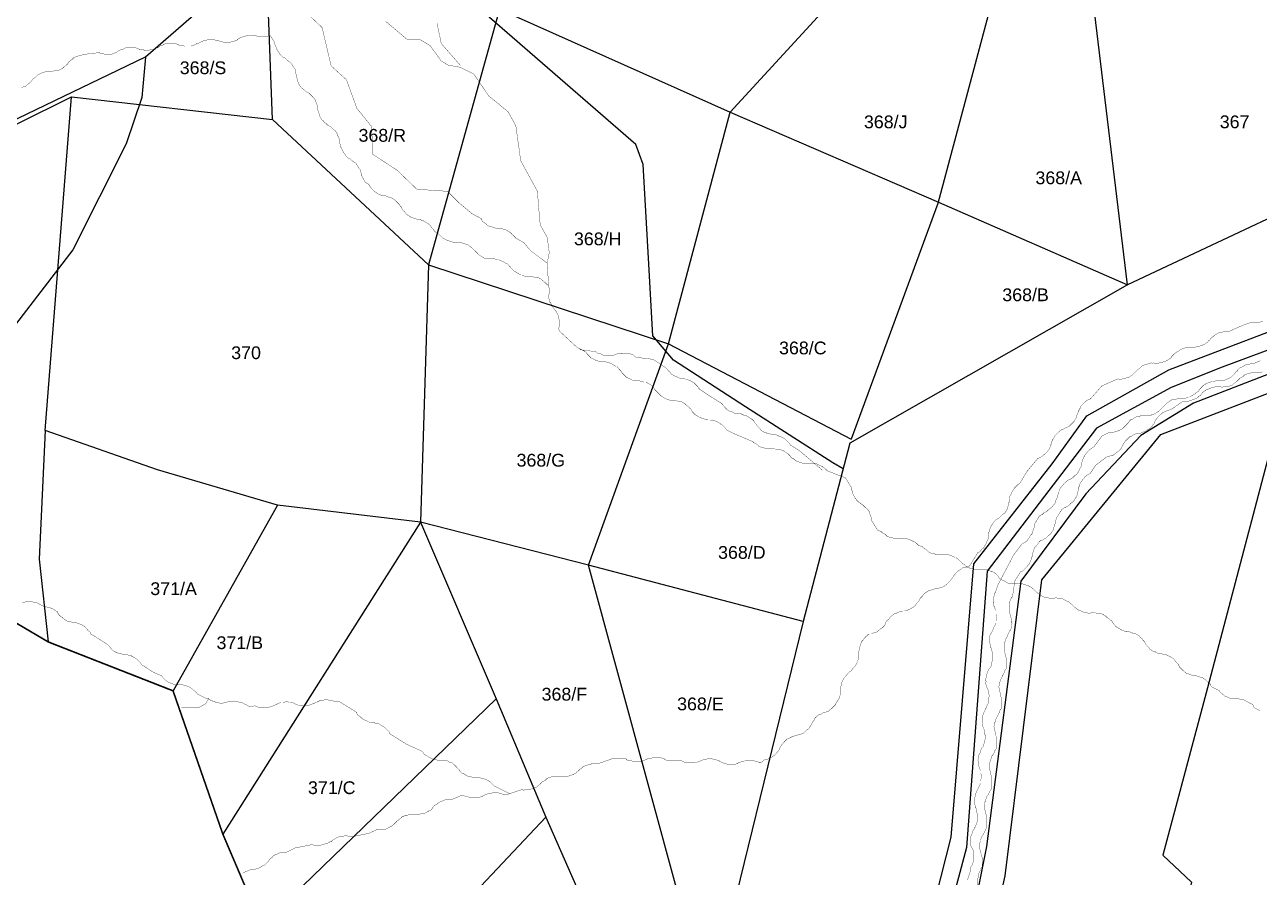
# Model space of a CAD drawing. Header units: inches. Extents: x 617 to 4497, y -923 to 1824.
# Drawn here: x 1847.6 to 2234.9, y -301.6 to -34.2 of the extents above; entities that cross this region are included whole.
import ezdxf
from ezdxf.enums import TextEntityAlignment as Align

# ---------------------------------------------------------------- set-up
doc = ezdxf.new("R2010")
doc.units = ezdxf.units.IN
doc.header["$LTSCALE"] = 15
doc.header["$MEASUREMENT"] = 0
for name, color, linetype in [('BOUNDARY', 5, 'Continuous'), ('PLOT', 7, 'Continuous'), ('PLOT NO', 7, 'Continuous'), ('ROAD', 50, 'Continuous'), ('STREAM', 130, 'SL')]:
    doc.layers.add(name, color=color, linetype=linetype)
doc.styles.get("Standard").update_dxf_attribs({"font": 'arial.ttf'})
doc.linetypes.add('SL', pattern='A,8e-06,[1,streme line,S=0.066667,R=0,X=0,Y=0],-0.839413', length=0.839421)

msp = doc.modelspace()

# ---------------------------------------------------------------- linework, layer by layer
at = {"layer": 'BOUNDARY', "const_width": 0.5}
msp.add_lwpolyline([(1179.62, 104.38), (1261.98, 62.77), (1297.79, 44.92), (1348.99, 22.77), (1368.17, 14.87), (1404.29, -5.62), (1445.86, -25.76), (1477.58, -37.44), (1531.68, -58.13), (1565.59, -73.51), (1609.16, -92.85), (1622.45, -98.43), (1645.02, -111.09), (1707.93, -144.27), (1768.46, -177.45), (1805.85, -198.81), (1854.99, -227.76), (1894.11, -243.08), (1909.72, -287.99), (1921.98, -316.72)], dxfattribs=at)
at = {"layer": 'PLOT'}
for points in [[(1925.34, -63.95), (1922.82, 2.51), (1937.89, 69.66), (1943.81, 153.12)], [(2103.79, 78.9), (2119.06, 26.8), (2153.07, -18.93), (2134.05, -90.29), (2106.85, -164.21)], [(1849.5, 34.39), (1887, 18.4), (1922.82, 2.51), (1996.49, -29.35), (2068.83, -61.63), (2134.19, -89.8), (2193.48, -115.75), (2182.06, -21.3)], [(2038.76, 26.72), (1996.49, -29.35), (1974.23, -109.46), (1971.76, -190.24)], [(2062.2, -342.16), (2024.44, -203.69), (2049.54, -134.3), (2068.83, -61.63), (2120.08, -5.82)], [(2366.46, -34.21), (2275.83, -77.13), (2255.71, -123.72), (2253.05, -130.54), (2249.53, -139.06), (2246.09, -146.47), (2239.61, -162.37), (2218.59, -242.11), (2204.59, -294.65), (2213.61, -303.06), (2194.64, -381.67), (2171.55, -375.41), (2149.82, -475.42), (2167.97, -487.06), (2152.15, -562.5), (2150.14, -607.11), (2160.75, -614.8), (2183.79, -631.22), (2161.78, -710.77), (2205.75, -721.59), (2238.99, -731.26), (2270.63, -740.5)], [(1829.13, -73.26), (1862.27, -56.84), (1925.34, -63.95), (1974.23, -109.46), (2049.54, -134.3), (2106.85, -164.21)], [(2091.74, -221.3), (2024.44, -203.69), (1971.76, -190.24), (1926.88, -184.91), (1889.2, -173.83), (1853.95, -161.4), (1862.27, -56.84)], [(2275.83, -77.13), (2193.48, -115.75), (2106.41, -165.42), (2091.74, -221.3), (2062.2, -342.16), (2058.73, -358.34), (2089.04, -366.34), (2073.63, -432), (2059.26, -497.9), (2041.22, -577.16), (2028.48, -631.46), (2027.77, -636.88), (2003.22, -652.01)], [(2027.77, -636.88), (2031.57, -634.29), (2054.69, -606.87), (2070.84, -580.31), (2086.52, -508.94), (2097.69, -460.09), (2106.47, -421.28), (2122.19, -351.95), (2138.23, -289.02), (2145.28, -203.21), (2169.87, -171.9), (2180.76, -156.87), (2206.5, -142.4), (2234.22, -131.9), (2255.71, -123.72), (2303.21, -110.02), (2377.79, -86.01)], [(2379.19, -91.54), (2336.71, -104.41), (2282.07, -122.16), (2253.05, -130.54), (2223.22, -141.62), (2207.21, -147.98), (2183.75, -160.76), (2149.44, -205.57), (2142.96, -292.22), (2127.86, -348.93), (2118.17, -391.21), (2097.33, -485.46), (2081.31, -555.92), (2075.66, -580.11), (2062.52, -607.02), (2033.85, -637.64), (2014.77, -649.79), (2002.7, -656.62)], [(2380.93, -99.36), (2287.63, -127.98), (2249.32, -139.29), (2214.16, -152.82), (2197.69, -163.06), (2180.44, -181.34), (2160.08, -208.66), (2149.33, -291.94), (2132.88, -373.92), (2112.22, -466.23), (2085.76, -583.29), (2071.06, -607.91), (2045.64, -633.41), (2029.58, -648.47), (2000.1, -667.31)], [(1999.29, -672.94), (2028.41, -655.23), (2077.44, -609.56), (2090.94, -585.45), (2115.14, -479.15), (2141.97, -360.74), (2155.11, -301.15), (2166.62, -208.25), (2203.97, -162.67), (2246.09, -146.47), (2382.11, -104.59)], [(1853.95, -161.4), (1852.1, -201.76), (1854.99, -227.76)], [(1926.88, -184.91), (1894.11, -243.08)], [(1971.76, -190.24), (1909.72, -287.99)], [(1971.76, -190.24), (1995.45, -245.62), (2011.02, -282.68), (2026.39, -317.57), (2062.2, -342.16)], [(1995.45, -245.62), (1921.98, -316.72)], [(2011.02, -282.68), (1939.71, -358.39)]]:
    msp.add_lwpolyline(points, dxfattribs=at)
at = {"layer": 'ROAD'}
for points in [[(1915.2, 326.07), (1929.73, 293.11), (1935.98, 277.43), (1945.6, 238.73), (1963.17, 181.15), (1972.29, 143.97), (1974.14, 133.68), (1972.62, 82.83), (1972.29, 69.68), (1972.45, 58.13), (1968.57, 47.67), (1933.64, 5.34), (1907.79, -24.93), (1885.51, -44.32), (1884.33, -57.01), (1879.44, -71.52), (1862.71, -104.8), (1834.5, -141.28), (1809.84, -185.67), (1807.34, -189.39), (1805.66, -198.74)], [(2104.27, -173.44), (2101.12, -171.6), (2073.67, -154), (2051.14, -139.35), (2044.61, -131.77), (2043.26, -107.38), (2041.57, -78.01), (2039.28, -71.76), (1993.33, -31.97), (1989.35, 43.23), (1989.99, 50.6), (2035.81, 102.37), (2068.88, 142.01)], [(1687.51, -133.32), (1696.61, -129.29), (1744.13, -108.3), (1828.3, -71.78), (1885.51, -44.28)]]:
    msp.add_lwpolyline(points, dxfattribs=at)
at = {"layer": 'STREAM', "color": 4, "lineweight": 0, "const_width": 0.1}
for points in [[(2235.12, -249.31), (2233.37, -248.44), (2233.15, -248.22), (2233.15, -248), (2232.93, -247.56), (2232.06, -246.91), (2231.84, -246.91), (2231.4, -246.69), (2230.31, -246.03), (2229.65, -245.81), (2229.43, -245.81), (2228.34, -245.6), (2227.47, -245.6), (2227.25, -245.6), (2226.81, -245.6), (2225.72, -245.38), (2225.5, -245.38), (2225.28, -245.16), (2223.97, -244.72), (2223.53, -244.28), (2223.31, -244.07), (2222.44, -243.41), (2222.22, -242.97), (2220.47, -242.1), (2220.03, -241.88), (2219.81, -241.66), (2219.6, -241.44), (2219.6, -241), (2218.72, -240.35), (2218.5, -240.13), (2218.28, -239.91), (2217.19, -239.04), (2216.53, -238.82), (2216.32, -238.82), (2215.22, -238.38), (2214.35, -238.38), (2214.13, -238.38), (2213.69, -238.16), (2212.82, -237.94), (2212.6, -237.73), (2212.16, -237.73), (2211.07, -236.85), (2210.63, -236.41), (2210.41, -236.2), (2209.76, -235.54), (2209.54, -234.88), (2209.32, -234.66), (2209.1, -234.45), (2208.88, -234.23), (2208.23, -233.35), (2208.01, -233.13), (2207.79, -232.92), (2206.7, -232.26), (2206.04, -232.04), (2205.82, -231.82), (2204.73, -231.6), (2203.86, -231.39), (2203.64, -231.39), (2203.2, -231.39), (2202.32, -230.95), (2202.11, -230.73), (2201.67, -230.73), (2200.58, -230.07), (2200.14, -229.42), (2199.92, -229.2), (2199.26, -228.54), (2199.05, -228.11), (2198.83, -227.67), (2198.61, -227.45), (2198.39, -227.23), (2197.73, -226.36), (2197.52, -226.36), (2197.3, -225.92), (2196.2, -225.26), (2195.55, -225.05), (2195.33, -225.05), (2194.24, -224.61), (2193.36, -224.61), (2193.14, -224.39), (2192.71, -224.39), (2191.83, -224.17), (2191.61, -223.95), (2191.18, -223.73), (2190.08, -223.08), (2189.65, -222.64), (2189.43, -222.42), (2188.77, -221.55), (2188.55, -221.11), (2188.12, -220.89), (2187.9, -220.67), (2187.68, -220.45), (2187.24, -220.24), (2186.58, -219.58), (2186.15, -219.36), (2185.93, -219.14), (2184.62, -218.71), (2183.96, -218.71), (2183.74, -218.71), (2182.65, -218.49), (2181.78, -218.71), (2181.56, -218.71), (2181.12, -218.71), (2180.24, -218.49), (2179.81, -218.49), (2179.59, -218.27), (2178.28, -217.83), (2177.62, -217.39), (2176.75, -216.74), (2176.31, -216.3), (2176.09, -216.08), (2175.87, -215.86), (2175.65, -215.65), (2174.78, -214.99), (2174.56, -214.99), (2174.12, -214.77), (2173.03, -214.12), (2172.37, -214.12), (2171.94, -214.12), (2171.06, -213.9), (2170.19, -214.12), (2169.75, -214.12), (2169.53, -214.12), (2168.44, -213.9), (2168.22, -213.9), (2167.78, -213.9), (2166.47, -213.24), (2166.04, -213.02), (2165.82, -212.8), (2164.94, -212.15), (2164.5, -211.71), (2164.29, -211.49), (2164.07, -211.27), (2163.85, -211.05), (2162.97, -210.4), (2162.76, -210.4), (2162.54, -210.18), (2161.23, -209.74), (2160.57, -209.52), (2160.35, -209.52), (2159.26, -209.52), (2158.38, -209.52), (2158.16, -209.52), (2157.73, -209.52), (2156.63, -209.31), (2156.42, -209.31), (2155.98, -209.31), (2154.89, -208.65), (2154.23, -208.43), (2154.01, -208.21), (2153.14, -207.56), (2152.92, -207.12), (2152.7, -206.9), (2152.48, -206.68), (2152.26, -206.46), (2151.39, -205.81), (2150.95, -205.81), (2150.73, -205.59), (2149.42, -205.15), (2148.76, -204.93), (2148.55, -204.93), (2147.45, -204.93), (2146.58, -204.93), (2146.36, -204.93), (2145.92, -204.93), (2145.05, -204.93), (2144.61, -204.71), (2144.39, -204.71), (2143.08, -204.28), (2142.64, -203.84), (2142.42, -203.62), (2141.55, -202.97), (2141.11, -202.53), (2140.89, -202.31), (2140.68, -202.09), (2140.46, -201.87), (2139.58, -201.22), (2139.36, -201.22), (2138.93, -201), (2137.83, -200.56), (2137.18, -200.34), (2136.74, -200.34), (2135.87, -200.34), (2134.99, -200.34), (2134.55, -200.34), (2134.34, -200.34), (2133.24, -200.34), (2133.02, -200.12), (2132.59, -200.12), (2131.28, -199.69), (2130.84, -199.25), (2130.62, -199.03), (2129.75, -198.37), (2129.31, -198.16), (2129.31, -197.94), (2128, -197.5), (2127.78, -197.28), (2127.56, -197.06), (2127.34, -196.84), (2126.47, -196.19), (2126.25, -196.19), (2125.81, -195.97), (2124.72, -195.53), (2124.06, -195.31), (2123.84, -195.31), (2122.75, -195.31), (2121.88, -195.31), (2121.44, -195.31), (2121.22, -195.31), (2120.13, -195.31), (2119.91, -195.1), (2119.47, -195.1), (2118.16, -194.66), (2117.72, -194.22), (2117.5, -194), (2116.63, -193.57), (2116.19, -193.13), (2115.1, -192.69), (2113.35, -189.85), (2113.35, -189.41), (2113.35, -189.19), (2113.13, -188.97), (2112.91, -187.88), (2112.69, -187.66), (2112.69, -187.23), (2112.04, -186.13), (2111.38, -185.7), (2111.16, -185.48), (2110.51, -184.82), (2109.85, -184.38), (2109.63, -184.16), (2109.2, -183.95), (2108.54, -183.29), (2108.32, -182.85), (2108.1, -182.63), (2107.45, -181.54), (2107.23, -180.89), (2107.23, -180.67), (2106.79, -179.57), (2106.79, -179.14), (2105.04, -176.29), (2099.36, -174.11), (2099.14, -173.89), (2098.92, -173.67), (2098.7, -173.45), (2097.83, -172.8), (2097.61, -172.58), (2097.39, -172.58), (2096.08, -171.92), (2095.42, -171.92), (2095.2, -171.92), (2094.11, -171.7), (2093.24, -171.92), (2093.02, -171.92), (2092.58, -171.92), (2091.49, -171.7), (2091.27, -171.49), (2090.83, -171.49), (2089.74, -171.05), (2089.08, -170.61), (2088.86, -170.39), (2087.99, -169.96), (2087.77, -169.52), (2087.55, -169.3), (2087.33, -169.08), (2087.12, -168.86), (2086.24, -168.21), (2085.8, -167.99), (2085.59, -167.77), (2084.27, -167.33), (2083.62, -167.33), (2083.4, -167.33), (2082.31, -167.11), (2081.43, -167.11), (2081.21, -167.11), (2080.78, -167.11), (2079.9, -167.11), (2079.46, -166.89), (2079.25, -166.89), (2077.93, -166.46), (2077.5, -166.02), (2077.28, -165.8), (2076.4, -165.36), (2075.97, -164.93), (2070.28, -162.52), (2067.66, -161.21), (2067.44, -160.77), (2067.22, -160.55), (2067, -160.34), (2066.35, -159.68), (2065.91, -159.46), (2065.69, -159.24), (2064.6, -158.59), (2063.94, -158.37), (2063.72, -158.37), (2062.63, -158.15), (2061.76, -158.15), (2061.54, -157.93), (2061.1, -157.93), (2060.23, -157.71), (2059.79, -157.49), (2059.57, -157.49), (2058.48, -156.84), (2057.82, -156.4), (2057.6, -156.18), (2056.95, -155.53), (2056.73, -155.09), (2056.51, -154.65), (2056.29, -154.65), (2056.07, -154.21), (2055.2, -153.56), (2054.98, -153.34), (2054.76, -153.12), (2053.67, -152.47), (2053.01, -152.25), (2052.57, -152.25), (2051.7, -152.03), (2050.83, -152.03), (2050.39, -152.03), (2050.17, -152.03), (2049.08, -151.59), (2048.86, -151.59), (2048.42, -151.37), (2047.33, -150.72), (2046.89, -150.28), (2046.67, -150.06), (2046.02, -149.41), (2045.58, -148.97), (2045.36, -148.75), (2045.14, -148.53), (2044.92, -148.09), (2044.27, -147.44), (2044.05, -147.22), (2043.83, -147), (2042.52, -146.34), (2041.86, -146.34), (2041.64, -146.13), (2040.55, -145.91), (2039.68, -145.91), (2039.46, -145.91), (2039.02, -145.91), (2038.15, -145.69), (2037.93, -145.47), (2037.49, -145.25), (2036.4, -144.81), (2035.74, -144.16), (2034.87, -143.28), (2034.65, -142.85), (2034.43, -142.63), (2034.21, -142.41), (2033.99, -142.19), (2033.34, -141.32), (2032.9, -141.32), (2032.68, -141.1), (2031.59, -140.44), (2030.93, -140.22), (2030.71, -140.22), (2029.62, -139.79), (2028.75, -139.79), (2028.53, -139.79), (2028.09, -139.79), (2027, -139.57), (2026.78, -139.35), (2026.56, -139.35), (2025.25, -138.69), (2024.81, -138.26), (2024.59, -138.04), (2023.94, -137.38), (2023.5, -136.73), (2020.88, -135.41), (2015.41, -130.39), (2014.97, -129.29), (2015.19, -129.07), (2015.19, -128.64), (2015.19, -128.42), (2015.19, -127.33), (2015.19, -127.11), (2015.19, -126.67), (2014.97, -125.36), (2014.54, -124.7), (2014.54, -124.48), (2013.88, -123.61), (2013.44, -122.95), (2013.22, -122.73), (2013.01, -122.52), (2012.57, -121.42), (2012.35, -121.2), (2012.35, -120.99), (2011.91, -119.67), (2011.91, -119.02), (2012.13, -118.58), (2012.13, -117.71), (2012.13, -117.05), (2011.91, -115.96), (2011.48, -108.96), (2006.23, -105.03), (2004.26, -102.62), (2001.64, -101.09), (2001.2, -100.65), (2000.54, -100), (2000.33, -99.78), (1999.89, -99.34), (1998.8, -98.69), (1998.36, -98.47), (1998.14, -98.47), (1997.05, -98.03), (1996.61, -98.03), (1996.39, -98.03), (1995.52, -98.03), (1994.64, -97.81), (1994.2, -97.59), (1993.55, -97.59), (1992.46, -96.94), (1992.24, -96.5), (1992.02, -96.5), (1991.14, -95.85), (1990.93, -95.41), (1990.93, -95.19), (1990.71, -94.97), (1987.86, -93.44), (1983.93, -90.16), (1980.21, -86.44), (1970.59, -85.79), (1964.47, -79.89), (1956.82, -74.86), (1956.38, -66.11), (1951.79, -60.43), (1948.51, -51.47), (1943.7, -47.09), (1940.86, -35.07), (1936.71, -31.14)], [(2011.48, -108.96), (2012.13, -105.68), (2011.48, -100.87), (2009.29, -96.94), (2008.85, -92.13), (2008.41, -86.44), (2003.17, -76.83), (2001.64, -65.89), (1999.23, -61.52), (1993.11, -56.49), (1988.52, -49.72), (1984.15, -47.53), (1980.43, -46.88), (1978.25, -45.56), (1974.75, -40.75), (1971.47, -38.79), (1967.53, -38.79), (1960.76, -33.1)], [(1984.37, -47.09), (1978.25, -40.1), (1976.93, -33.76)], [(1846.64, -53.87), (1847.95, -53.43), (1848.17, -53.22), (1848.39, -53), (1849.26, -52.34), (1849.48, -52.12), (1849.7, -51.9), (1850.14, -51.25), (1851.01, -50.59), (1851.23, -50.37), (1851.67, -49.94), (1852.98, -49.28), (1853.2, -49.28), (1853.64, -49.06), (1854.51, -48.84), (1854.95, -48.84), (1855.17, -48.84), (1855.6, -48.84), (1856.04, -48.84), (1857.13, -48.62), (1857.35, -48.62), (1858.01, -48.62), (1859.32, -47.97), (1859.54, -47.75), (1859.76, -47.53), (1860.63, -46.88), (1860.85, -46.66), (1861.07, -46.44), (1861.51, -45.78), (1862.38, -45.13), (1862.6, -44.91), (1863.04, -44.47), (1864.35, -44.03), (1864.57, -43.81), (1865, -43.81), (1865.88, -43.6), (1866.32, -43.6), (1866.53, -43.6), (1866.97, -43.6), (1867.19, -43.38), (1870.91, -42.94), (1871.34, -43.16), (1872.44, -43.38), (1872.66, -43.38), (1873.31, -43.6), (1874.62, -43.38), (1875.06, -43.38), (1875.28, -43.16), (1876.37, -42.94), (1876.59, -42.72), (1876.81, -42.5), (1877.68, -42.07), (1878.56, -41.85), (1878.78, -41.63), (1879.43, -41.41), (1880.74, -41.19), (1881.18, -41.41), (1881.4, -41.41), (1882.49, -41.41), (1882.71, -41.63), (1883.15, -41.63), (1883.37, -41.85), (1883.8, -42.07), (1884.9, -42.07), (1885.12, -42.28), (1885.77, -42.28), (1887.08, -42.07), (1887.52, -42.07), (1887.74, -42.07), (1888.83, -41.63), (1889.05, -41.41), (1889.27, -41.41), (1890.14, -40.75), (1891.02, -40.54), (1891.24, -40.32), (1891.89, -40.1), (1893.21, -40.1), (1893.64, -40.1), (1893.86, -40.1), (1894.95, -40.1), (1895.39, -40.32), (1895.61, -40.32), (1895.83, -40.54), (1896.48, -40.75), (1897.36, -40.75), (1897.8, -40.97), (1898.45, -40.97), (1899.76, -40.97), (1899.98, -40.75), (1900.42, -40.75), (1901.29, -40.32), (1901.51, -40.1), (1901.95, -40.1), (1902.61, -39.66), (1903.7, -39.22), (1903.92, -39.22), (1904.57, -39.01), (1905.88, -38.79), (1906.1, -38.79), (1906.54, -38.79), (1907.42, -39.01), (1907.85, -39.01), (1908.07, -39.22), (1908.51, -39.22), (1908.95, -39.44), (1910.04, -39.66), (1910.26, -39.66), (1910.91, -39.66), (1912.22, -39.66), (1912.44, -39.44), (1912.88, -39.44), (1913.75, -39.22), (1914.19, -39.01), (1914.41, -38.79), (1915.07, -38.35), (1916.16, -37.91), (1916.38, -37.91), (1917.03, -37.69), (1918.35, -37.48), (1918.56, -37.48), (1919, -37.48), (1920.09, -37.69), (1920.31, -37.69), (1920.53, -37.91), (1920.97, -37.91), (1924.69, -37.69), (1925.78, -39.44), (1926, -40.1), (1926.22, -40.97), (1926.43, -41.19), (1926.65, -41.85), (1927.31, -42.94), (1927.53, -43.16), (1927.75, -43.6), (1928.4, -44.25), (1928.84, -44.47), (1929.06, -44.47), (1929.71, -45.13), (1930.59, -45.78), (1930.81, -46), (1931.24, -46.44), (1931.9, -47.53), (1932.12, -47.75), (1932.34, -47.97), (1932.56, -49.06), (1932.56, -49.5), (1932.77, -49.72), (1932.77, -49.94), (1932.77, -50.59), (1933.21, -51.47), (1933.21, -51.9), (1933.43, -52.56), (1934.09, -53.65), (1934.3, -53.87), (1934.52, -54.09), (1935.4, -54.75), (1935.62, -54.96), (1935.83, -55.18), (1936.71, -55.62), (1937.37, -56.28), (1937.58, -56.49), (1938.02, -56.93), (1938.9, -58.02), (1938.9, -58.46), (1939.11, -58.68), (1939.33, -59.56), (1939.55, -59.99), (1939.55, -60.21), (1939.55, -60.65), (1939.55, -61.09), (1939.99, -62.18), (1939.99, -62.4), (1940.21, -63.05), (1940.86, -64.15), (1941.3, -64.36), (1941.3, -64.58), (1942.17, -65.24), (1942.39, -65.46), (1942.61, -65.68), (1943.49, -66.11), (1944.14, -66.77), (1944.36, -66.99), (1945.02, -67.43), (1945.67, -68.52), (1945.67, -68.96), (1945.89, -69.17), (1946.33, -70.27), (1946.33, -70.49), (1946.33, -70.7), (1946.33, -71.14), (1946.55, -71.8), (1946.77, -72.67), (1946.98, -72.89), (1947.2, -73.55), (1947.86, -74.64), (1948.08, -74.86), (1948.3, -75.3), (1948.95, -75.95), (1949.39, -76.17), (1949.61, -76.17), (1950.26, -76.83), (1951.14, -77.48), (1951.36, -77.48), (1951.79, -78.14), (1952.45, -79.23), (1952.67, -79.45), (1952.89, -79.67), (1953.11, -80.76), (1953.11, -81.2), (1953.32, -81.42), (1953.32, -81.64), (1954.42, -83.6), (1955.51, -84.26), (1955.73, -84.7), (1956.38, -85.57), (1956.6, -85.79), (1957.04, -86.23), (1958.13, -87.1), (1958.35, -87.1), (1958.57, -87.32), (1959.66, -87.76), (1959.88, -87.76), (1960.32, -87.76), (1961.19, -87.97), (1962.07, -88.41), (1962.29, -88.41), (1962.94, -88.63), (1964.04, -89.51), (1964.25, -89.72), (1964.47, -89.94), (1965.13, -90.6), (1965.35, -91.04), (1965.57, -91.25), (1965.78, -91.47), (1966, -92.13), (1966.66, -92.78), (1966.88, -93), (1967.32, -93.66), (1968.41, -94.31), (1968.63, -94.53), (1968.85, -94.53), (1969.94, -94.97), (1970.16, -94.97), (1970.59, -95.19), (1971.47, -95.19), (1972.34, -95.63), (1972.56, -95.63), (1973.22, -96.06), (1974.31, -96.72), (1974.53, -96.94), (1974.75, -97.16), (1975.4, -98.03), (1975.62, -98.25), (1975.84, -98.47), (1976.06, -98.91), (1976.93, -99.56), (1977.37, -99.78), (1977.81, -100.22), (1978.46, -100.87), (1978.68, -101.09), (1979.12, -101.31), (1980.43, -101.97), (1980.65, -101.97), (1981.09, -102.18), (1981.96, -102.4), (1982.4, -102.4), (1982.62, -102.4), (1983.71, -102.4), (1984.59, -102.62), (1984.8, -102.62), (1985.46, -102.84), (1986.77, -103.28), (1986.99, -103.5), (1987.21, -103.72), (1988.08, -104.37), (1988.3, -104.59), (1988.52, -104.81), (1988.74, -105.03), (1989.18, -105.46), (1989.83, -106.12), (1990.05, -106.34), (1990.71, -106.78), (1991.8, -107.43), (1992.24, -107.43), (1992.46, -107.43), (1993.55, -107.65), (1993.77, -107.65), (1993.99, -107.65), (1995.08, -107.65), (1995.95, -107.87), (1996.17, -107.87), (1996.83, -108.09), (1998.14, -108.74), (1998.36, -108.96), (1998.8, -108.96), (1999.45, -109.62), (1999.67, -110.05), (1999.89, -110.05), (2000.11, -110.49), (2000.54, -110.93), (2001.2, -111.59), (2001.42, -111.59), (2002.07, -112.02), (2003.17, -112.68), (2003.61, -112.68), (2003.82, -112.9), (2004.92, -113.12), (2005.14, -113.12), (2005.35, -113.12), (2006.45, -113.12), (2007.32, -113.33), (2007.54, -113.33), (2008.41, -113.33), (2009.51, -113.99), (2009.73, -114.21), (2010.16, -114.43), (2010.82, -115.08), (2011.04, -115.3), (2011.26, -115.52), (2011.48, -115.74), (2011.91, -115.96)], [(1915.94, -300.25), (1918.35, -299.16), (1919, -299.16), (1920.09, -298.94), (1920.31, -298.94), (1920.97, -298.72), (1922.06, -298.06), (1922.28, -297.84), (1922.72, -297.84), (1923.37, -297.19), (1923.81, -296.75), (1924.47, -295.88), (1925.34, -295.22), (1925.34, -295), (1926, -294.56), (1927.09, -294.13), (1927.53, -293.91), (1927.75, -293.91), (1928.84, -293.69), (1929.06, -293.69), (1929.5, -293.69), (1929.71, -293.69), (1932.34, -292.38), (1937.8, -291.29), (1938.24, -291.5), (1939.33, -291.5), (1939.55, -291.5), (1940.21, -291.5), (1941.52, -291.29), (1941.74, -291.07), (1942.17, -291.07), (1943.05, -290.63), (1943.27, -290.41), (1943.7, -290.41), (1944.36, -289.76), (1945.24, -289.32), (1945.45, -289.1), (1946.11, -288.88), (1947.42, -288.66), (1947.64, -288.66), (1948.08, -288.44), (1949.17, -288.66), (1949.39, -288.66), (1949.61, -288.66), (1950.04, -288.88), (1955.51, -287.79), (1958.35, -286.48), (1958.79, -286.69), (1959.88, -286.48), (1960.1, -286.48), (1960.76, -286.48), (1962.07, -285.82), (1962.29, -285.6), (1962.51, -285.6), (1963.38, -284.95), (1963.6, -284.73), (1963.82, -284.51), (1964.47, -283.85), (1965.35, -283.2), (1965.57, -282.98), (1966, -282.54), (1967.32, -282.1), (1967.75, -282.1), (1967.97, -281.89), (1969.06, -281.89), (1969.28, -281.89), (1969.5, -281.89), (1969.94, -281.89), (1970.59, -281.89), (1971.47, -281.89), (1971.69, -281.67), (1972.56, -281.67), (1973.65, -281.23), (1973.87, -281.01), (1974.31, -280.79), (1975.19, -280.36), (1975.4, -279.92), (1975.62, -279.7), (1976.06, -279.04), (1976.93, -278.61), (1977.15, -278.39), (1977.81, -277.95), (1978.9, -277.51), (1979.34, -277.29), (1979.56, -277.29), (1980.65, -277.08), (1981.09, -277.08), (1981.31, -277.08), (1981.74, -277.08), (1984.37, -275.98), (1985.46, -275.98), (1985.9, -276.2), (1986.99, -276.42), (1987.21, -276.64), (1987.86, -276.64), (1989.18, -276.64), (1989.61, -276.64), (1989.83, -276.64), (1990.93, -276.2), (1991.14, -276.2), (1991.36, -275.98), (1992.24, -275.55), (1993.11, -275.33), (1993.55, -275.33), (1994.2, -275.11), (1995.52, -275.11), (1995.73, -275.11), (1996.17, -275.11), (1997.05, -275.33), (1997.48, -275.55), (1997.7, -275.55), (1997.92, -275.76), (1999.01, -275.55), (2003.61, -274.02), (2004.04, -274.23), (2005.14, -274.02), (2005.35, -274.02), (2006.01, -274.02), (2007.32, -273.58), (2007.54, -273.36), (2007.98, -273.36), (2008.85, -272.7), (2009.07, -272.48), (2009.29, -272.27), (2009.94, -271.61), (2010.82, -271.17), (2011.04, -270.95), (2011.48, -270.52), (2012.79, -270.08), (2013.22, -270.08), (2013.44, -270.08), (2014.54, -269.86), (2014.75, -270.08), (2015.19, -270.08), (2015.41, -270.08), (2016.07, -270.08), (2016.94, -270.08), (2017.38, -270.08), (2018.03, -269.86), (2019.35, -269.42), (2019.56, -269.42), (2019.78, -269.21), (2020.66, -268.77), (2020.88, -268.33), (2021.09, -268.33), (2021.75, -267.68), (2022.62, -267.02), (2022.84, -266.8), (2023.5, -266.58), (2024.81, -266.15), (2025.03, -266.15), (2025.47, -265.93), (2026.34, -265.93), (2026.78, -265.93), (2027, -265.93), (2027.43, -265.93), (2031.81, -264.4), (2036.18, -264.4), (2036.62, -264.83), (2037.71, -265.05), (2037.93, -265.05), (2038.58, -265.27), (2039.89, -265.27), (2040.33, -265.27), (2040.55, -265.27), (2041.64, -265.05), (2041.86, -264.83), (2042.08, -264.83), (2042.96, -264.4), (2044.05, -264.18), (2044.27, -264.18), (2044.92, -263.96), (2046.23, -263.96), (2046.67, -263.96), (2046.89, -263.96), (2047.98, -264.4), (2048.2, -264.4), (2048.42, -264.61), (2048.86, -264.83), (2053.23, -264.83), (2053.67, -265.05), (2054.54, -265.49), (2054.76, -265.49), (2055.42, -265.71), (2056.95, -265.71), (2057.17, -265.71), (2057.6, -265.71), (2058.48, -265.49), (2058.91, -265.27), (2059.13, -265.27), (2060.01, -264.83), (2060.88, -264.61), (2061.1, -264.61), (2061.76, -264.4), (2063.29, -264.4), (2063.51, -264.61), (2063.94, -264.61), (2064.82, -264.83), (2065.25, -265.05), (2065.47, -265.05), (2065.69, -265.27), (2066.13, -265.49), (2067.22, -265.93), (2067.44, -265.93), (2068.1, -266.15), (2069.41, -266.15), (2069.85, -266.15), (2070.06, -266.15), (2071.16, -265.93), (2071.38, -265.71), (2071.59, -265.71), (2072.47, -265.27), (2073.56, -265.05), (2073.78, -265.05), (2074.44, -264.83), (2075.75, -264.83), (2076.18, -265.05), (2076.4, -265.05), (2077.5, -265.27), (2077.72, -265.49), (2077.93, -265.49), (2078.37, -265.71), (2079.46, -264.83), (2080.12, -264.61), (2080.99, -264.4), (2081.21, -264.18), (2081.87, -263.96), (2082.96, -263.08), (2083.18, -262.87), (2083.4, -262.65), (2084.05, -261.77), (2084.27, -261.55), (2084.27, -261.34), (2084.71, -260.46), (2085.37, -259.59), (2085.59, -259.37), (2086.02, -258.93), (2086.9, -258.06), (2087.33, -258.06), (2087.55, -257.84), (2088.43, -257.4), (2088.86, -257.4), (2089.08, -257.18), (2089.52, -257.18), (2089.96, -256.96), (2091.05, -256.74), (2091.27, -256.53), (2091.93, -256.31), (2092.8, -255.43), (2093.02, -255.21), (2093.46, -255), (2094.11, -254.12), (2094.11, -253.9), (2094.33, -253.68), (2094.77, -252.81), (2095.42, -251.94), (2095.42, -251.72), (2095.86, -251.28), (2096.95, -250.4), (2097.39, -250.4), (2097.61, -250.19), (2098.48, -249.75), (2098.92, -249.75), (2099.14, -249.53), (2099.58, -249.53), (2100.67, -248.66), (2100.89, -248.44), (2101.33, -248), (2101.98, -247.34), (2101.98, -247.13), (2102.42, -246.47), (2103.07, -245.38), (2103.29, -244.94), (2103.29, -244.72), (2103.51, -243.63), (2103.51, -243.41), (2103.51, -243.19), (2103.51, -242.1), (2103.73, -241.22), (2103.73, -241), (2103.95, -240.35), (2104.6, -239.04), (2104.82, -238.82), (2105.04, -238.6), (2105.7, -237.73), (2105.92, -237.51), (2106.13, -237.29), (2106.35, -237.07), (2106.79, -236.85), (2107.45, -235.98), (2107.67, -235.76), (2108.1, -235.32), (2108.76, -234.01), (2108.76, -233.79), (2108.98, -233.35), (2109.2, -232.48), (2109.2, -232.04), (2109.2, -231.82), (2109.2, -230.95), (2109.41, -229.86), (2109.41, -229.64), (2109.63, -228.98), (2110.07, -227.67), (2110.29, -227.45), (2110.51, -227.23), (2111.16, -226.36), (2111.38, -226.14), (2111.6, -225.92), (2112.04, -225.7), (2112.04, -225.48), (2112.47, -225.26), (2113.13, -225.26), (2114.01, -224.83), (2114.44, -224.83), (2114.88, -224.61), (2115.97, -223.73), (2116.19, -223.52), (2116.63, -223.3), (2117.28, -222.64), (2117.5, -222.2), (2117.5, -221.99), (2117.94, -221.11), (2118.81, -220.45), (2118.81, -220.24), (2119.25, -219.8), (2120.34, -218.92), (2120.78, -218.92), (2121, -218.71), (2122.09, -218.27), (2122.31, -218.27), (2122.53, -218.27), (2122.97, -218.05), (2123.62, -218.05), (2124.5, -217.83), (2124.72, -217.61), (2125.37, -217.39), (2126.47, -216.74), (2126.68, -216.52), (2126.9, -216.3), (2127.56, -215.43), (2127.78, -215.21), (2128, -214.99), (2128.43, -214.12), (2129.09, -213.46), (2129.31, -213.24), (2129.75, -212.58), (2130.84, -211.93), (2131.06, -211.71), (2131.49, -211.71), (2132.37, -211.27), (2132.81, -211.27), (2133.02, -211.05), (2133.46, -211.05), (2133.9, -211.05), (2134.99, -210.62), (2135.21, -210.62), (2135.87, -210.4), (2136.96, -209.52), (2137.18, -209.31), (2137.4, -209.09), (2138.05, -208.43), (2138.27, -207.99), (2138.49, -207.78), (2138.93, -207.12), (2139.58, -206.24), (2139.8, -206.03), (2140.24, -205.59), (2141.33, -204.93), (2141.55, -204.71), (2141.77, -204.5), (2142.86, -204.28), (2143.08, -204.06), (2143.52, -204.06), (2143.74, -204.06), (2144.17, -203.62), (2146.58, -199.69), (2147.23, -199.47), (2147.89, -198.59), (2148.11, -198.59), (2148.55, -197.94), (2149.2, -196.84), (2149.42, -196.63), (2149.42, -196.19), (2149.86, -195.31), (2149.86, -194.88), (2149.86, -194.66), (2149.86, -193.78), (2150.29, -192.69), (2150.29, -192.47), (2150.51, -191.82), (2151.17, -190.72), (2151.39, -190.5), (2151.61, -190.07), (2152.26, -189.41), (2152.7, -189.19), (2152.92, -188.97), (2153.14, -188.97), (2153.57, -188.54), (2154.23, -187.88), (2154.45, -187.66), (2155.1, -187.23), (2155.76, -186.13), (2155.76, -185.7), (2155.98, -185.48), (2156.2, -184.38), (2156.2, -184.16), (2156.42, -183.95), (2156.42, -182.85), (2156.63, -181.98), (2156.85, -181.76), (2157.07, -181.1), (2157.73, -180.01), (2157.95, -179.57), (2158.16, -179.36), (2158.82, -178.7), (2159.04, -178.48), (2159.26, -178.26), (2159.7, -178.04), (2162.1, -174.11), (2165.38, -170.17), (2166.04, -169.96), (2166.69, -169.52), (2166.91, -169.3), (2167.57, -168.86), (2168.44, -167.99), (2168.66, -167.55), (2168.88, -167.33), (2169.31, -166.46), (2169.31, -166.02), (2169.53, -165.8), (2169.75, -164.93), (2170.19, -164.05), (2170.41, -163.83), (2170.63, -163.18), (2171.5, -162.3), (2171.72, -162.08), (2171.94, -161.87), (2172.81, -161.21), (2173.25, -160.99), (2173.47, -160.99), (2173.69, -160.77), (2174.34, -160.55), (2175.22, -160.12), (2175.44, -159.9), (2175.87, -159.46), (2176.75, -158.59), (2176.97, -158.15), (2177.18, -157.93), (2177.62, -157.06), (2177.62, -156.62), (2177.84, -156.4), (2178.06, -155.53), (2178.5, -154.65), (2178.71, -154.43), (2178.93, -153.78), (2179.81, -152.9), (2180.03, -152.68), (2180.24, -152.47), (2181.12, -151.81), (2181.56, -151.59), (2181.78, -151.59), (2181.99, -151.37), (2185.49, -147.44), (2190.52, -145.25), (2191.18, -145.47), (2192.05, -145.25), (2192.27, -145.25), (2192.92, -145.03), (2194.24, -144.6), (2194.45, -144.38), (2194.89, -144.16), (2195.55, -143.5), (2195.77, -143.28), (2195.99, -143.07), (2196.64, -142.41), (2197.52, -141.75), (2197.73, -141.54), (2198.17, -141.1), (2199.48, -140.66), (2199.7, -140.66), (2200.14, -140.44), (2201.01, -140.22), (2201.45, -140.44), (2201.67, -140.22), (2202.11, -140.44), (2202.54, -140.44), (2203.64, -140.22), (2203.86, -140.22), (2204.51, -140.01), (2205.82, -139.57), (2206.04, -139.35), (2206.48, -139.13), (2207.13, -138.69), (2207.35, -138.26), (2207.57, -138.04), (2208.23, -137.38), (2209.1, -136.73), (2209.32, -136.73), (2209.76, -136.29), (2211.07, -135.63), (2211.29, -135.63), (2211.73, -135.41), (2212.6, -135.41), (2213.04, -135.41), (2213.26, -135.41), (2213.69, -135.41), (2214.13, -135.41), (2215.22, -135.2), (2215.44, -135.2), (2216.1, -134.98), (2217.41, -134.54), (2217.63, -134.32), (2217.85, -134.32), (2218.72, -133.67), (2218.94, -133.23), (2219.16, -133.23), (2219.81, -132.35), (2220.47, -131.92), (2220.69, -131.7), (2221.34, -131.26), (2222.44, -130.6), (2222.87, -130.6), (2223.09, -130.6), (2224.19, -130.39), (2224.62, -130.39), (2224.84, -130.39), (2225.28, -130.39), (2230.31, -128.2), (2232.28, -127.54), (2232.93, -127.54), (2233.81, -127.54), (2234.24, -127.54), (2234.9, -127.54), (2235.99, -127.11)], [(2021.53, -136.07), (2026.78, -136.73), (2027.22, -137.16), (2028.31, -137.38), (2028.53, -137.6), (2029.18, -137.82), (2030.49, -138.04), (2030.71, -138.04), (2031.15, -138.04), (2032.24, -137.82), (2032.46, -137.82), (2032.68, -137.6), (2033.56, -137.38), (2034.65, -137.38), (2034.87, -137.16), (2035.52, -137.16), (2036.83, -137.38), (2037.27, -137.38), (2037.49, -137.38), (2038.58, -137.82), (2038.8, -138.04), (2039.02, -138.26), (2039.24, -138.47), (2044.7, -139.13), (2048.64, -141.75), (2049.08, -142.19), (2049.73, -143.07), (2049.95, -143.07), (2050.39, -143.72), (2051.48, -144.38), (2051.7, -144.6), (2052.14, -144.6), (2053.01, -145.03), (2053.45, -145.03), (2053.67, -145.03), (2054.54, -145.25), (2055.64, -145.47), (2055.85, -145.69), (2056.51, -145.91), (2057.6, -146.56), (2057.82, -146.78), (2058.04, -147), (2058.7, -147.66), (2058.91, -148.09), (2059.13, -148.31), (2059.35, -148.53), (2063.29, -151.15), (2066.13, -152.9), (2066.57, -153.34), (2067.22, -154.21), (2067.44, -154.43), (2067.88, -154.87), (2068.97, -155.53), (2069.41, -155.53), (2069.63, -155.75), (2070.5, -156.18), (2070.94, -156.18), (2071.16, -156.18), (2072.25, -156.18), (2073.12, -156.62), (2073.34, -156.62), (2074, -156.84), (2075.09, -157.49), (2075.31, -157.71), (2075.75, -157.93), (2076.4, -158.59), (2076.62, -159.02), (2076.84, -159.24), (2077.06, -159.46), (2077.28, -159.9), (2077.93, -160.55), (2078.15, -160.77), (2078.59, -161.43), (2079.68, -162.08), (2080.12, -162.08), (2080.34, -162.3), (2081.43, -162.52), (2081.65, -162.74), (2082.09, -162.74), (2082.96, -162.74), (2083.84, -162.96), (2084.05, -163.18), (2084.71, -163.4), (2086.02, -164.05), (2086.24, -164.27), (2086.46, -164.49), (2087.12, -165.15), (2087.33, -165.36), (2087.55, -165.58), (2087.77, -166.02), (2090.61, -167.77), (2097.83, -173.89)], [(2235.12, -139.57), (2233.15, -140.44), (2232.49, -140.44), (2231.62, -140.66), (2231.4, -140.66), (2230.53, -140.88), (2229.43, -141.54), (2229.21, -141.75), (2228.78, -141.75), (2228.12, -142.41), (2227.9, -142.85), (2227.68, -142.85), (2227.03, -143.72), (2226.37, -144.38), (2226.15, -144.6), (2225.5, -145.03), (2224.4, -145.47), (2223.97, -145.69), (2223.75, -145.69), (2222.66, -145.91), (2222.44, -145.91), (2222.22, -145.91), (2221.78, -145.91), (2221.13, -145.91), (2220.25, -146.13), (2220.03, -146.13), (2219.16, -146.34), (2218.07, -146.78), (2217.85, -147), (2217.41, -147.22), (2216.75, -147.88), (2216.53, -148.09), (2216.32, -148.31), (2215.66, -149.19), (2215, -149.62), (2214.79, -149.84), (2214.13, -150.28), (2213.04, -150.94), (2212.6, -150.94), (2212.38, -151.15), (2211.29, -151.37), (2211.07, -151.37), (2210.85, -151.37), (2210.41, -151.37), (2209.76, -151.37), (2208.88, -151.59), (2208.66, -151.59), (2207.79, -151.59), (2206.7, -152.25), (2206.48, -152.47), (2206.04, -152.68), (2205.39, -153.34), (2205.17, -153.56), (2204.95, -153.78), (2204.29, -154.43), (2203.64, -155.09), (2203.42, -155.31), (2202.76, -155.75), (2201.67, -156.4), (2201.23, -156.4), (2201.01, -156.62), (2199.92, -156.62), (2199.7, -156.62), (2199.48, -156.84), (2199.05, -156.84), (2198.39, -156.62), (2197.52, -156.84), (2197.3, -157.06), (2196.42, -157.06), (2195.33, -157.71), (2195.11, -157.93), (2194.67, -157.93), (2194.02, -158.59), (2193.8, -159.02), (2193.58, -159.24), (2192.92, -159.9), (2192.27, -160.55), (2192.05, -160.77), (2191.39, -161.21), (2190.3, -161.65), (2189.86, -161.87), (2189.65, -161.87), (2188.55, -162.08), (2188.33, -162.08), (2188.12, -162.08), (2187.68, -162.08), (2185.49, -163.18), (2182.87, -166.68), (2182.43, -166.89), (2181.56, -167.55), (2181.34, -167.77), (2180.9, -168.21), (2180.03, -169.3), (2180.03, -169.52), (2179.81, -169.74), (2179.37, -170.83), (2179.37, -171.05), (2179.15, -171.49), (2179.15, -172.36), (2178.71, -173.23), (2178.5, -173.45), (2178.28, -174.11), (2177.62, -175.2), (2177.18, -175.42), (2176.97, -175.64), (2176.31, -176.29), (2175.87, -176.51), (2175.65, -176.73), (2175.44, -176.73), (2175, -176.95), (2174.12, -177.61), (2173.91, -177.83), (2173.47, -178.26), (2172.59, -179.36), (2172.37, -179.57), (2172.16, -180.01), (2171.94, -180.89), (2171.72, -181.32), (2171.72, -181.54), (2171.5, -182.42), (2171.06, -183.29), (2171.06, -183.51), (2170.84, -184.16), (2169.97, -185.26), (2169.75, -185.48), (2169.53, -185.7), (2168.66, -186.35), (2168.44, -186.57), (2168.22, -186.79), (2167.78, -187.01), (2167.35, -187.23), (2166.69, -187.88), (2166.47, -187.88), (2165.82, -188.32), (2165.16, -189.41), (2164.94, -189.85), (2164.72, -190.07), (2164.29, -190.94), (2164.29, -191.38), (2164.29, -191.6), (2164.07, -192.47), (2163.63, -193.35), (2163.63, -193.78), (2163.19, -194.22), (2162.54, -195.31), (2162.32, -195.53), (2162.1, -195.97), (2161.23, -196.63), (2161.01, -196.63), (2160.79, -196.84), (2160.35, -197.06), (2157.73, -200.56), (2152.7, -210.18), (2152.48, -211.05), (2152.26, -211.71), (2151.83, -212.58), (2151.83, -212.8), (2151.61, -213.46), (2151.39, -214.77), (2151.61, -215.21), (2151.39, -215.43), (2151.61, -216.52), (2151.83, -216.74), (2151.83, -217.18), (2152.26, -217.83), (2152.26, -218.92), (2152.26, -219.14), (2152.48, -219.8), (2152.26, -221.11), (2152.26, -221.55), (2152.26, -221.77), (2151.83, -222.86), (2151.61, -223.08), (2151.61, -223.3), (2151.39, -223.73), (2151.17, -224.17), (2150.73, -225.05), (2150.51, -225.26), (2150.29, -225.92), (2150.29, -227.23), (2150.29, -227.67), (2150.29, -227.89), (2150.51, -228.98), (2150.51, -229.42), (2150.73, -229.64), (2150.95, -230.51), (2151.17, -231.39), (2151.17, -231.82), (2151.17, -232.48), (2151.17, -233.79), (2150.95, -234.01), (2150.95, -234.45), (2150.73, -235.32), (2150.51, -235.76), (2150.29, -235.98), (2150.08, -236.2), (2149.86, -236.63), (2149.42, -237.73), (2149.42, -237.94), (2149.2, -238.6), (2148.98, -239.91), (2149.2, -240.13), (2148.98, -240.57), (2149.2, -241.44), (2149.42, -241.88), (2149.42, -242.1), (2149.86, -242.97), (2149.86, -244.07), (2150.08, -244.28), (2150.08, -244.94), (2149.86, -246.25), (2149.86, -246.69), (2149.86, -246.91), (2149.42, -247.78), (2149.2, -248.22), (2149.2, -248.44), (2148.98, -248.66), (2148.76, -249.31), (2148.33, -250.19), (2148.33, -250.4), (2147.89, -251.06), (2147.89, -252.37), (2147.89, -252.81), (2147.89, -253.03), (2148.11, -254.12), (2148.11, -254.34), (2148.33, -254.56), (2148.55, -255.43), (2148.76, -256.53), (2148.76, -256.74), (2148.98, -257.4), (2148.76, -258.71), (2148.55, -259.15), (2148.55, -259.37), (2148.33, -260.46), (2148.11, -260.68), (2147.89, -260.9), (2147.67, -261.34), (2147.45, -261.77), (2147.23, -262.65), (2147.02, -262.87), (2146.8, -263.52), (2146.58, -264.83), (2146.8, -265.27), (2146.8, -265.49), (2146.8, -266.58), (2147.02, -267.02), (2147.02, -267.24), (2147.45, -268.11), (2147.45, -268.99), (2147.67, -269.42), (2147.67, -270.08), (2147.45, -271.39), (2147.45, -271.61), (2147.45, -272.05), (2147.02, -272.92), (2146.8, -273.36), (2146.8, -273.58), (2146.58, -273.8), (2146.36, -274.23), (2145.92, -275.33), (2145.92, -275.55), (2145.7, -276.2), (2145.49, -277.51), (2145.49, -277.73), (2145.49, -278.17), (2145.7, -279.04), (2145.7, -279.48), (2145.92, -279.7), (2146.14, -280.57), (2146.36, -281.67), (2146.36, -281.89), (2146.58, -282.54), (2146.36, -283.85), (2146.36, -284.29), (2146.14, -284.51), (2145.92, -285.38), (2145.7, -285.82), (2145.49, -286.04), (2145.49, -286.26), (2145.05, -286.91), (2144.83, -287.79), (2144.61, -288.01), (2144.39, -288.66), (2144.39, -289.97), (2144.39, -290.41), (2144.39, -290.63), (2144.39, -291.72), (2144.61, -291.94), (2144.61, -292.16), (2145.05, -293.03), (2145.05, -294.13), (2145.27, -294.35), (2145.27, -295), (2145.27, -296.31), (2145.05, -296.75), (2145.05, -296.97), (2144.61, -298.06), (2144.39, -298.28), (2144.39, -298.5), (2144.17, -298.94), (2144.17, -299.81), (2143.3, -302.44)], [(2146.14, -305.06), (2146.8, -300.47), (2147.02, -300.03), (2147.45, -299.16), (2147.45, -298.94), (2147.89, -298.28), (2147.89, -296.97), (2147.89, -296.53), (2147.89, -296.31), (2147.89, -295.22), (2147.67, -295), (2147.67, -294.56), (2147.45, -293.69), (2147.23, -292.82), (2147.23, -292.6), (2147.02, -291.94), (2147.23, -290.63), (2147.45, -290.19), (2147.45, -289.97), (2147.67, -288.88), (2147.89, -288.66), (2148.11, -288.44), (2148.33, -288.01), (2148.55, -287.57), (2148.98, -286.69), (2148.98, -286.48), (2149.42, -285.82), (2149.42, -284.51), (2149.42, -284.07), (2149.42, -283.85), (2149.42, -282.76), (2149.2, -282.32), (2149.2, -282.1), (2148.98, -281.23), (2148.76, -280.36), (2148.76, -279.92), (2148.55, -279.26), (2148.76, -277.95), (2148.98, -277.73), (2148.98, -277.29), (2149.42, -276.42), (2149.42, -276.2), (2149.64, -275.98), (2149.86, -275.55), (2150.08, -275.11), (2150.51, -274.23), (2150.73, -274.02), (2150.95, -273.36), (2150.95, -272.05), (2150.95, -271.61), (2150.95, -271.39), (2150.95, -270.3), (2150.73, -269.86), (2150.73, -269.64), (2150.51, -268.77), (2150.29, -267.68), (2150.29, -267.46), (2150.08, -266.8), (2150.29, -265.49), (2150.51, -265.27), (2150.51, -264.83), (2150.95, -263.96), (2150.95, -263.52), (2151.17, -263.3), (2151.39, -263.08), (2151.61, -262.65), (2152.04, -261.55), (2152.26, -261.34), (2152.48, -260.68), (2152.48, -259.37), (2152.48, -259.15), (2152.48, -258.71), (2152.48, -257.84), (2152.26, -257.4), (2152.26, -257.18), (2152.04, -256.31), (2151.83, -255.21), (2151.83, -255), (2151.61, -254.34), (2151.83, -253.03), (2152.04, -252.81), (2152.04, -252.37), (2152.48, -251.5), (2152.7, -251.06), (2152.7, -250.84), (2152.92, -250.62), (2153.14, -250.19), (2153.57, -249.09), (2153.79, -248.87), (2154.01, -248.22), (2154.01, -246.91), (2154.01, -246.69), (2154.01, -246.25), (2154.01, -245.38), (2153.79, -244.94), (2153.79, -244.72), (2153.57, -243.85), (2153.36, -242.75), (2153.36, -242.53), (2153.14, -241.88), (2153.36, -240.57), (2153.57, -240.13), (2153.57, -239.91), (2154.01, -239.04), (2154.23, -238.6), (2154.23, -238.38), (2154.45, -238.16), (2154.67, -237.73), (2155.1, -236.63), (2155.32, -236.41), (2155.54, -235.76), (2155.54, -234.45), (2155.54, -234.23), (2155.54, -233.79), (2155.54, -232.7), (2155.32, -232.48), (2155.32, -232.26), (2155.1, -231.39), (2154.89, -230.29), (2154.89, -230.07), (2154.89, -229.42), (2154.89, -228.11), (2155.1, -227.67), (2155.1, -227.45), (2155.54, -226.36), (2155.76, -226.14), (2155.76, -225.92), (2155.98, -225.48), (2156.2, -225.05), (2156.63, -224.17), (2156.85, -223.95), (2157.07, -223.3), (2157.29, -221.99), (2157.07, -221.55), (2157.29, -221.33), (2157.07, -220.24), (2156.85, -220.02), (2156.85, -219.58), (2156.63, -218.92), (2156.42, -217.83), (2156.42, -217.61), (2156.42, -216.96), (2156.42, -215.65), (2156.63, -215.21), (2156.63, -214.99), (2157.07, -213.9), (2157.29, -213.68), (2157.29, -213.46), (2157.51, -213.02), (2158.16, -208.65), (2159.91, -205.81), (2160.57, -205.59), (2161.23, -204.93), (2161.44, -204.71), (2161.88, -204.28), (2162.76, -203.18), (2162.76, -202.97), (2162.97, -202.75), (2163.41, -201.65), (2163.41, -201.22), (2163.63, -201), (2163.63, -200.12), (2164.07, -199.25), (2164.07, -199.03), (2164.29, -198.37), (2165.16, -197.28), (2165.38, -197.06), (2165.6, -196.63), (2166.25, -195.97), (2166.69, -195.97), (2166.91, -195.75), (2167.13, -195.53), (2167.78, -195.31), (2168.44, -194.66), (2168.66, -194.44), (2169.31, -194), (2169.97, -192.91), (2170.19, -192.69), (2170.19, -192.25), (2170.63, -191.38), (2170.63, -190.94), (2170.84, -190.72), (2170.84, -189.85), (2171.28, -188.97), (2171.28, -188.76), (2171.72, -188.1), (2172.37, -187.01), (2172.59, -186.79), (2172.81, -186.35), (2173.69, -185.7), (2173.91, -185.7), (2174.12, -185.48), (2174.56, -185.26), (2175, -185.04), (2175.65, -184.38), (2175.87, -184.16), (2176.53, -183.73), (2177.18, -182.63), (2177.4, -182.42), (2177.62, -181.98), (2177.84, -181.1), (2177.84, -180.67), (2178.06, -180.45), (2178.06, -179.57), (2178.5, -178.7), (2178.5, -178.26), (2178.93, -177.61), (2179.59, -176.73), (2179.81, -176.51), (2180.03, -176.08), (2180.9, -175.42), (2181.12, -175.2), (2181.34, -175.2), (2181.78, -174.98), (2183.52, -172.36), (2187.02, -169.74), (2187.46, -169.74), (2188.33, -169.3), (2188.77, -169.3), (2189.21, -169.08), (2190.3, -168.21), (2190.52, -167.99), (2190.96, -167.77), (2191.61, -166.89), (2191.61, -166.68), (2191.83, -166.46), (2192.27, -165.58), (2192.92, -164.71), (2193.14, -164.49), (2193.58, -164.05), (2194.45, -163.18), (2194.89, -163.18), (2195.11, -162.96), (2195.99, -162.52), (2196.42, -162.52), (2196.64, -162.3), (2197.08, -162.3), (2197.52, -162.3), (2198.61, -161.87), (2198.83, -161.87), (2199.48, -161.43), (2200.58, -160.77), (2200.79, -160.55), (2201.01, -160.34), (2201.67, -159.46), (2201.89, -159.24), (2201.89, -159.02), (2202.32, -158.15), (2202.98, -157.28), (2203.2, -157.06), (2203.64, -156.62), (2204.73, -155.75), (2204.95, -155.75), (2205.17, -155.53), (2206.26, -155.09), (2206.48, -155.09), (2206.92, -154.87), (2207.13, -154.87), (2210.63, -152.47), (2210.85, -152.25), (2211.29, -152.25), (2212.38, -152.25), (2212.6, -152.25), (2213.26, -152.03), (2214.57, -151.59), (2214.79, -151.37), (2215.22, -151.37), (2215.88, -150.72), (2216.32, -150.5), (2216.53, -150.28), (2216.97, -149.62), (2217.85, -148.97), (2218.07, -148.75), (2218.72, -148.53), (2219.81, -148.09), (2220.25, -147.88), (2220.47, -147.88), (2221.56, -147.66), (2222, -147.66), (2222.22, -147.66), (2222.66, -147.66), (2223.09, -147.88), (2224.19, -147.66), (2224.4, -147.66), (2225.06, -147.66), (2226.37, -147.22), (2226.59, -147), (2226.81, -146.78), (2227.68, -146.13), (2227.9, -145.91), (2228.12, -145.69), (2228.78, -145.03), (2229.65, -144.6), (2229.87, -144.38), (2230.31, -143.94), (2231.62, -143.5), (2232.06, -143.5), (2232.28, -143.28), (2233.37, -143.28), (2233.59, -143.28), (2234.02, -143.28), (2234.24, -143.28), (2234.9, -143.28), (2235.77, -143.07)], [(1905.23, -245.6), (1904.35, -247.13), (1901.95, -248.44), (1899.33, -248.44), (1896.7, -248.44)]]:
    msp.add_lwpolyline(points, dxfattribs=at)
at = {"layer": 'STREAM', "color": 4, "lineweight": 0, "const_width": 0.1, "elevation": 0.1}
msp.add_lwpolyline([(1846.86, -215.43), (1847.73, -215.21), (1847.95, -215.21), (1848.39, -214.99), (1849.26, -214.99), (1849.7, -215.21), (1850.14, -215.21), (1851.23, -215.43), (1851.89, -215.65), (1852.11, -215.86), (1852.98, -216.3), (1853.42, -216.52), (1856.04, -217.18), (1857.79, -218.27), (1858.01, -218.49), (1858.01, -218.71), (1858.23, -219.14), (1858.88, -219.8), (1859.32, -220.02), (1859.54, -220.24), (1860.63, -221.11), (1861.29, -221.33), (1861.51, -221.33), (1862.38, -221.55), (1863.47, -221.77), (1863.69, -221.77), (1863.91, -221.77), (1865, -222.2), (1865.22, -222.42), (1865.66, -222.42), (1866.75, -223.3), (1867.19, -223.73), (1867.19, -223.95), (1868.06, -224.61), (1868.28, -225.26), (1869.81, -226.14), (1873.53, -228.54), (1873.75, -228.76), (1873.97, -228.98), (1874.19, -229.2), (1874.84, -230.07), (1875.06, -230.29), (1875.28, -230.51), (1876.59, -231.17), (1877.25, -231.39), (1877.46, -231.39), (1878.34, -231.6), (1879.43, -231.82), (1879.65, -231.82), (1879.87, -231.82), (1880.96, -232.04), (1881.18, -232.26), (1881.62, -232.48), (1882.71, -233.13), (1883.15, -233.57), (1883.37, -233.79), (1884.02, -234.45), (1884.24, -234.88), (1887.96, -237.29), (1890.58, -238.38), (1890.8, -238.82), (1891.02, -239.04), (1891.24, -239.26), (1891.89, -239.91), (1892.33, -240.13), (1892.55, -240.35), (1893.64, -240.79), (1894.3, -241), (1894.52, -241), (1895.61, -241.22), (1896.48, -241.22), (1896.7, -241.22), (1897.14, -241.22), (1898.23, -241.44), (1898.45, -241.66), (1898.89, -241.66), (1899.98, -242.32), (1900.42, -242.75), (1900.64, -242.97), (1901.51, -243.63), (1901.73, -244.07), (1904.35, -245.38), (1905.23, -245.38), (1905.45, -245.81), (1905.67, -245.81), (1905.88, -246.03), (1906.98, -246.47), (1907.2, -246.47), (1907.42, -246.69), (1908.73, -246.91), (1909.6, -246.91), (1909.82, -246.91), (1910.69, -246.69), (1911.57, -246.47), (1912.01, -246.47), (1912.22, -246.47), (1913.32, -246.25), (1913.54, -246.47), (1913.97, -246.47), (1915.29, -246.69), (1915.94, -246.91), (1916.16, -247.13), (1917.03, -247.34), (1917.47, -247.78), (1918.35, -248), (1919.88, -247.78), (1920.09, -248), (1920.31, -248), (1920.75, -248.22), (1921.62, -248.44), (1922.06, -248.44), (1922.28, -248.44), (1923.59, -248.44), (1924.25, -248.22), (1924.69, -248), (1925.56, -247.78), (1926.43, -247.34), (1926.65, -247.34), (1926.87, -247.13), (1927.96, -246.69), (1928.18, -246.69), (1928.62, -246.69), (1929.93, -246.47), (1930.59, -246.69), (1930.81, -246.69), (1931.9, -246.91), (1932.34, -247.13), (1932.77, -247.34), (1932.99, -247.34), (1933.21, -247.56), (1934.3, -247.78), (1934.52, -247.78), (1934.96, -247.78), (1936.27, -247.78), (1936.93, -247.56), (1937.15, -247.34), (1938.24, -247.13), (1938.9, -246.69), (1939.11, -246.69), (1939.55, -246.47), (1940.43, -246.03), (1940.86, -246.03), (1941.08, -246.03), (1942.39, -245.81), (1943.05, -246.03), (1943.49, -246.03), (1944.36, -246.25), (1944.8, -246.47), (1946.33, -246.47), (1951.57, -249.75), (1951.79, -249.97), (1951.79, -250.19), (1952.01, -250.62), (1952.89, -251.28), (1953.11, -251.5), (1953.32, -251.72), (1954.42, -252.37), (1955.07, -252.59), (1955.29, -252.81), (1956.38, -253.03), (1957.26, -253.03), (1957.48, -253.25), (1957.91, -253.25), (1958.79, -253.47), (1959.01, -253.68), (1959.45, -253.9), (1960.54, -254.56), (1960.98, -255), (1961.19, -255.21), (1961.85, -255.87), (1962.07, -256.53), (1967.32, -259.81), (1972.12, -261.99), (1972.34, -262.21), (1972.56, -262.43), (1972.78, -262.87), (1973.65, -263.52), (1973.87, -263.52), (1974.09, -263.74), (1975.4, -264.4), (1976.06, -264.61), (1976.28, -264.61), (1977.15, -264.83), (1978.25, -264.83), (1978.46, -264.83), (1978.9, -264.83), (1979.78, -265.05), (1980.21, -265.05), (1980.43, -265.27), (1981.74, -265.71), (1982.18, -266.15), (1982.4, -266.36), (1983.06, -267.02), (1983.49, -267.46), (1983.71, -267.68), (1983.93, -267.89), (1984.15, -268.33), (1984.8, -268.99), (1985.24, -268.99), (1985.46, -269.21), (1986.55, -269.86), (1987.43, -270.08), (1987.65, -270.08), (1988.52, -270.3), (1989.61, -270.3), (1989.83, -270.3), (1990.05, -270.3), (1991.14, -270.52), (1991.36, -270.52), (1991.8, -270.74), (1992.89, -271.17), (1993.55, -271.61), (1993.77, -271.83), (1994.42, -272.48), (1994.86, -272.92), (1999.67, -275.33)], dxfattribs=at)

# ---------------------------------------------------------------- texts
at = {"layer": 'PLOT NO'}
for s, p in [('368/S', (1903.52, -47.69)), ('368/J', (2117.66, -64.66)), ('367', (2227.11, -64.64)), ('368/R', (1959.74, -68.88)), ('368/A', (2171.93, -82.2)), ('368/H', (2027.32, -101.35)), ('368/B', (2161.53, -118.89)), ('370', (1917.02, -137.06)), ('368/C', (2091.66, -135.56)), ('368/G', (2009.47, -170.76)), ('368/D', (2072.53, -199.68)), ('371/A', (1894.29, -211.05)), ('371/B', (1915.05, -227.99)), ('368/F', (2016.86, -244.14)), ('368/E', (2059.53, -247.19)), ('371/C', (1943.9, -273.46))]:
    msp.add_text(s, height=4, dxfattribs=at).set_placement(p, align=Align.MIDDLE_CENTER)

doc.saveas('drawing.dxf')
